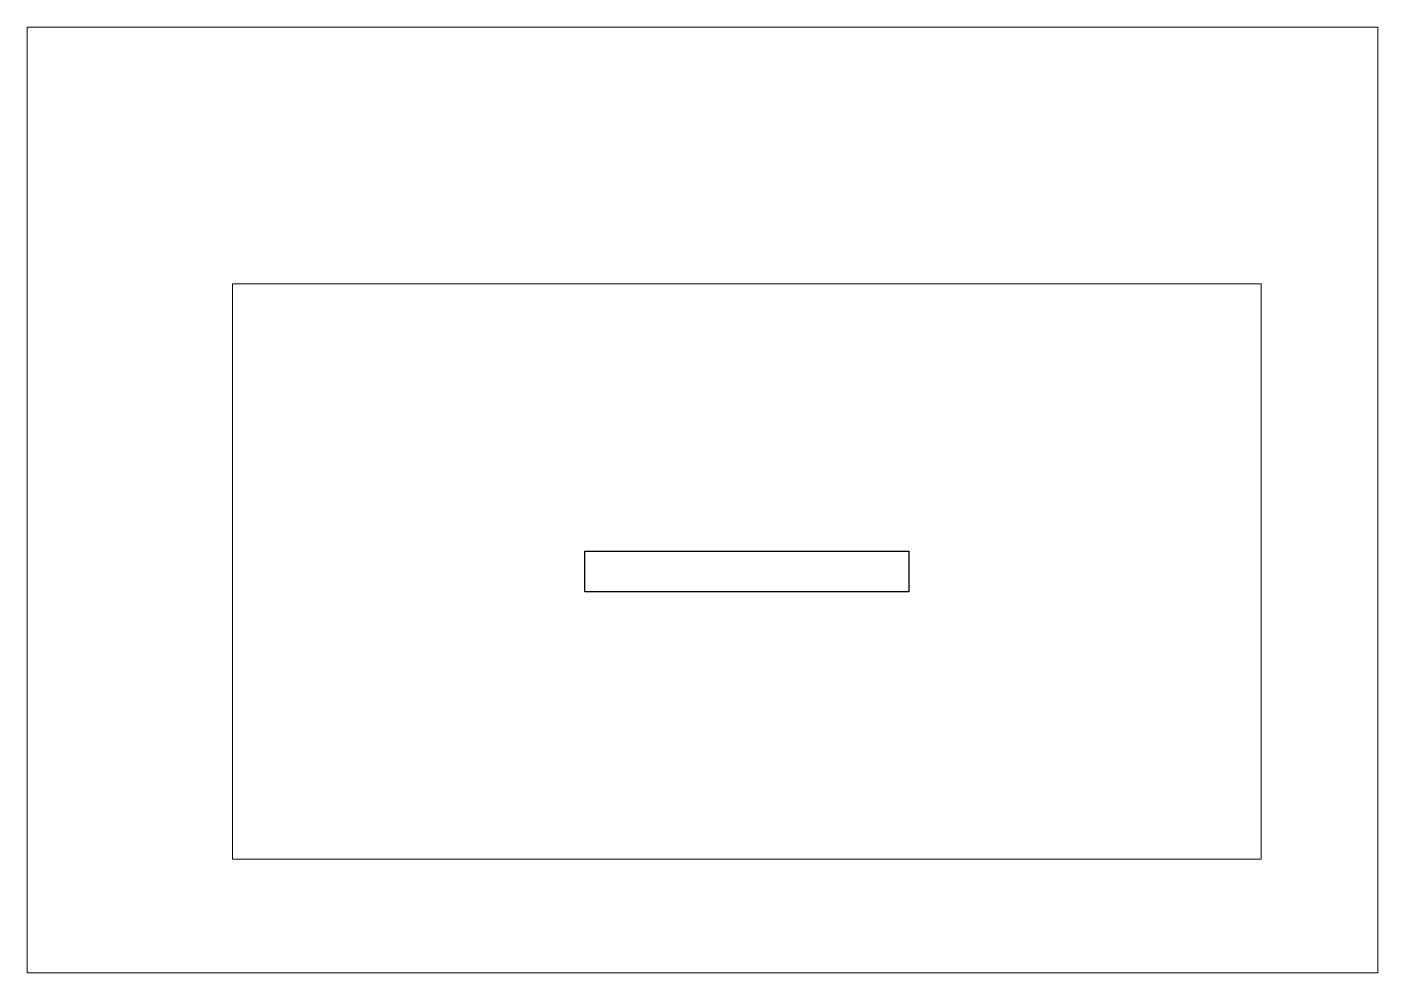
# Paper-space layout 'Layout1' of a CAD drawing. Extents: x 0 to 500, y 0 to 350.
# The model-space entities are those that its viewports show. They can reach past a viewport. Long polylines and large blocks are cut down to what shows.
import ezdxf

# ---------------------------------------------------------------- set-up
doc = ezdxf.new("R2010")
doc.units = 0
doc.header["$MEASUREMENT"] = 0

msp = doc.modelspace()

# ---------------------------------------------------------------- linework, layer by layer
at = {"color": 7, "linetype": 'Continuous'}
for p, q in [((206.41064, 141.02257), (206.41064, 156.02257)), ((206.41064, 156.02257), (326.41064, 156.02257)), ((326.41064, 156.02257), (326.41064, 141.02257)), ((326.41064, 141.02257), (206.41064, 141.02257))]:
    msp.add_line(p, q, dxfattribs=at)

psp = doc.layouts.get("Layout1")

# ---------------------------------------------------------------- viewports
at = {"layer": '0', "color": 3, "linetype": 'Continuous'}
psp.add_viewport(center=(250, 175), size=(500, 350), view_center_point=(250, 175), view_height=350, dxfattribs=at)
psp.add_viewport(center=(266.41064, 148.52257), size=(380.74293, 212.80029), view_center_point=(266.41064, 148.52257), view_height=212.80029, status=3, dxfattribs=at)

doc.saveas('drawing.dxf')
